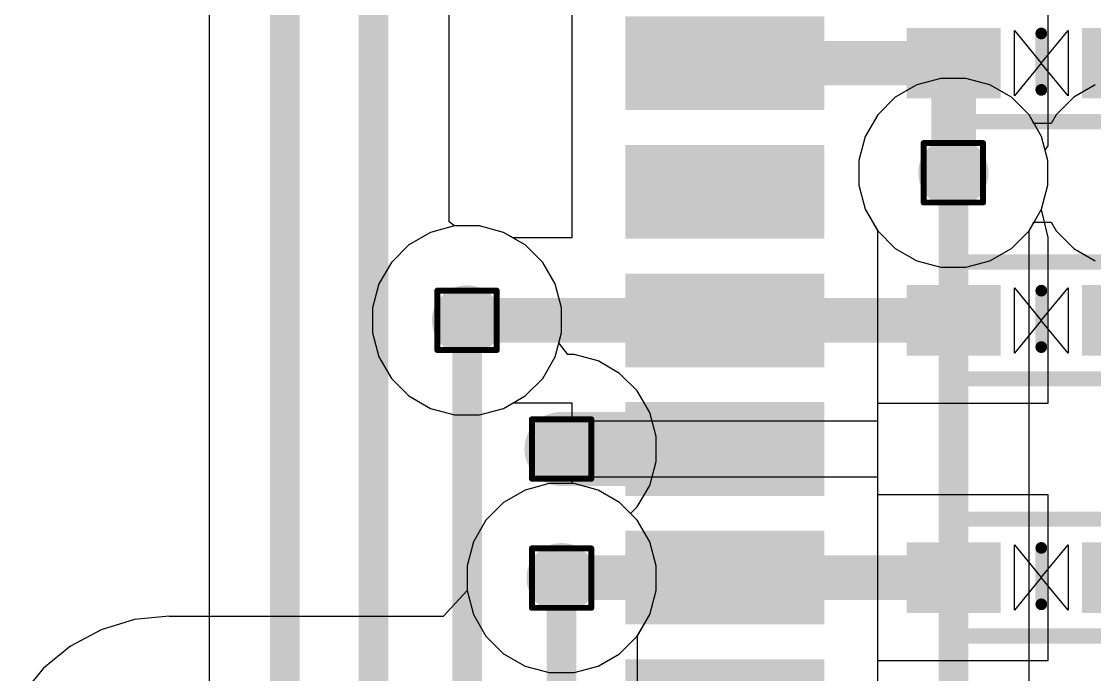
# Model space of a CAD drawing. Header units: inches. Extents: x -9 to 196, y -9 to 68.
# Drawn here: x 4.35 to 13.53, y 15.08 to 20.66 of the extents above; entities that cross this region are included whole.
import ezdxf

# ---------------------------------------------------------------- set-up
doc = ezdxf.new("R2010")
doc.units = ezdxf.units.IN
for name, color, linetype in [('Bottom Layer', 5, 'Continuous'), ('Drill Drawing', 1, 'Continuous'), ('Ground', 16, 'Continuous'), ('Power 3V3', 76, 'Continuous'), ('Top Layer', 1, 'Continuous'), ('Top Overlay', 2, 'Continuous'), ('Top Paste', 8, 'Continuous'), ('Top Solder', 216, 'Continuous'), ('Via Holes', 16, 'Continuous')]:
    doc.layers.add(name, color=color, linetype=linetype)

# ---------------------------------------------------------------- blocks, each defined once
blk = doc.blocks.new('SOD_523__B__D____________2')
at = {"layer": 'Top Layer'}
for points in [[(-1.0499344, 0.1999996), (-0.4499356, 0.1999996), (-0.4499356, -0.1999996), (-1.0499344, -0.1999996)], [(1.0499344, -0.1999996), (0.4499356, -0.1999996), (0.4499356, 0.1999996), (1.0499344, 0.1999996)]]:
    blk.add_hatch(color=1, dxfattribs=at).paths.add_polyline_path(points)
at = {"layer": 'Top Paste'}
for points in [[(-1.0499344, 0.1999996), (-0.4499356, 0.1999996), (-0.4499356, -0.1999996), (-1.0499344, -0.1999996)], [(1.0499344, -0.1999996), (0.4499356, -0.1999996), (0.4499356, 0.1999996), (1.0499344, 0.1999996)]]:
    blk.add_hatch(color=8, dxfattribs=at).paths.add_polyline_path(points)
at = {"layer": 'Top Solder'}
for points in [[(-1.1515344, 0.3015996), (-0.3483356, 0.3015996), (-0.3483356, -0.3015996), (-1.1515344, -0.3015996)], [(1.1515344, -0.3015996), (0.3483356, -0.3015996), (0.3483356, 0.3015996), (1.1515344, 0.3015996)]]:
    blk.add_hatch(color=216, dxfattribs=at).paths.add_polyline_path(points)
at = {"layer": 'Top Overlay'}
for p, q in [((-0.2286, -0.2794), (-0.2286, 0.2794)), ((-0.2286, 0.2794), (0, 0)), ((0, 0), (0.2286, 0.2794)), ((0.2286, 0.2794), (0.2286, -0.2794)), ((0, 0), (-0.2286, -0.2794)), ((0, 0), (0, 0)), ((0, 0), (0, 0)), ((0.2286, -0.2794), (0, 0))]:
    blk.add_line(p, q, dxfattribs=at)
for points, const_width in [([(0.6500113999999999, 0.499999), (-0.6500113999999999, 0.499999)], 0.12999974), ([(0, 0.22860254), (0, -0.254)], 0.0999998), ([(0.6500113999999999, -0.499999), (-0.6500113999999999, -0.499999)], 0.12999974)]:
    blk.add_lwpolyline(points, dxfattribs=dict(at, const_width=const_width))
for points, const_width in [([(-0.6825106999999999, 0.499999, 1), (-0.6175121, 0.499999, 1)], 0.0649986), ([(0.6175121, 0.499999, 1), (0.6825106999999999, 0.499999, 1)], 0.0649986), ([(-0.02499868, 0.22860254, 1), (0.02499868, 0.22860254, 1)], 0.0499999), ([(-0.02499868, -0.254, 1), (0.02499868, -0.254, 1)], 0.0499999), ([(-0.6825106999999999, -0.499999, 1), (-0.6175121, -0.499999, 1)], 0.0649986), ([(0.6175121, -0.499999, 1), (0.6825106999999999, -0.499999, 1)], 0.0649986)]:
    blk.add_lwpolyline(points, format="xyb", close=True, dxfattribs=dict(at, const_width=const_width))
blk = doc.blocks.new('GT_TF003_H0185_01_28')
at = {"layer": 'Top Layer'}
for points in [[(-6.899986199999999, 6.300025499999999), (-6.1999876, 6.300025499999999), (-6.1999876, 4.7000287), (-6.899986199999999, 4.7000287)], [(-5.799988399999999, 6.300025499999999), (-5.099989799999999, 6.300025499999999), (-5.099989799999999, 4.7000287), (-5.799988399999999, 4.7000287)], [(-4.6999906, 6.300025499999999), (-3.999992, 6.300025499999999), (-3.999992, 4.7000287), (-4.6999906, 4.7000287)], [(-3.5999928, 6.300025499999999), (-2.8999942, 6.300025499999999), (-2.8999942, 4.7000287), (-3.5999928, 4.7000287)], [(-2.499995, 6.300025499999999), (-1.7999964, 6.300025499999999), (-1.7999964, 4.7000287), (-2.499995, 4.7000287)], [(-1.3999972, 6.300025499999999), (-0.6999985999999999, 6.300025499999999), (-0.6999985999999999, 4.7000287), (-1.3999972, 4.7000287)]]:
    blk.add_hatch(color=1, dxfattribs=at).paths.add_polyline_path(points)
at = {"layer": 'Top Paste'}
for points in [[(-6.899986199999999, 6.300025499999999), (-6.1999876, 6.300025499999999), (-6.1999876, 4.7000287), (-6.899986199999999, 4.7000287)], [(-5.799988399999999, 6.300025499999999), (-5.099989799999999, 6.300025499999999), (-5.099989799999999, 4.7000287), (-5.799988399999999, 4.7000287)], [(-4.6999906, 6.300025499999999), (-3.999992, 6.300025499999999), (-3.999992, 4.7000287), (-4.6999906, 4.7000287)], [(-3.5999928, 6.300025499999999), (-2.8999942, 6.300025499999999), (-2.8999942, 4.7000287), (-3.5999928, 4.7000287)], [(-2.499995, 6.300025499999999), (-1.7999964, 6.300025499999999), (-1.7999964, 4.7000287), (-2.499995, 4.7000287)], [(-1.3999972, 6.300025499999999), (-0.6999985999999999, 6.300025499999999), (-0.6999985999999999, 4.7000287), (-1.3999972, 4.7000287)]]:
    blk.add_hatch(color=8, dxfattribs=at).paths.add_polyline_path(points)
at = {"layer": 'Top Solder'}
for points in [[(-6.950786199999999, 6.350825499999999), (-6.149187599999999, 6.350825499999999), (-6.149187599999999, 4.649228699999999), (-6.950786199999999, 4.649228699999999)], [(-5.8507884, 6.350825499999999), (-5.0491898, 6.350825499999999), (-5.0491898, 4.649228699999999), (-5.8507884, 4.649228699999999)], [(-4.7507906, 6.350825499999999), (-3.949192, 6.350825499999999), (-3.949192, 4.649228699999999), (-4.7507906, 4.649228699999999)], [(-3.6507928, 6.350825499999999), (-2.8491942, 6.350825499999999), (-2.8491942, 4.649228699999999), (-3.6507928, 4.649228699999999)], [(-2.550795, 6.350825499999999), (-1.7491964, 6.350825499999999), (-1.7491964, 4.649228699999999), (-2.550795, 4.649228699999999)], [(-1.4507972, 6.350825499999999), (-0.6491986, 6.350825499999999), (-0.6491986, 4.649228699999999), (-1.4507972, 4.649228699999999)]]:
    blk.add_hatch(color=216, dxfattribs=at).paths.add_polyline_path(points)
blk = doc.blocks.new('SOD_523__B__D____________30')
at = {"layer": 'Top Layer'}
for points in [[(-1.04993694, 0.1999996), (-0.44993814, 0.1999996), (-0.44993814, -0.1999996), (-1.04993694, -0.1999996)], [(1.0499344, -0.1999996), (0.4499356, -0.1999996), (0.4499356, 0.1999996), (1.0499344, 0.1999996)]]:
    blk.add_hatch(color=1, dxfattribs=at).paths.add_polyline_path(points)
at = {"layer": 'Top Paste'}
for points in [[(-1.04993694, 0.1999996), (-0.44993814, 0.1999996), (-0.44993814, -0.1999996), (-1.04993694, -0.1999996)], [(1.0499344, -0.1999996), (0.4499356, -0.1999996), (0.4499356, 0.1999996), (1.0499344, 0.1999996)]]:
    blk.add_hatch(color=8, dxfattribs=at).paths.add_polyline_path(points)
at = {"layer": 'Top Solder'}
for points in [[(-1.15153694, 0.3015996), (-0.34833814, 0.3015996), (-0.34833814, -0.3015996), (-1.15153694, -0.3015996)], [(1.1515344, -0.3015996), (0.3483356, -0.3015996), (0.3483356, 0.3015996), (1.1515344, 0.3015996)]]:
    blk.add_hatch(color=216, dxfattribs=at).paths.add_polyline_path(points)
at = {"layer": 'Top Overlay'}
for p, q in [((-0.22860254, -0.2794), (-0.22860254, 0.2794)), ((-0.22860254, 0.2794), (0, 0)), ((0, 0), (0.2286, 0.2794)), ((0.2286, 0.2794), (0.2286, -0.2794)), ((0, 0), (-0.22860254, -0.2794)), ((0, 0), (0, 0)), ((0, 0), (0, 0)), ((0.2286, -0.2794), (0, 0))]:
    blk.add_line(p, q, dxfattribs=at)
for points, const_width in [([(0.6500088599999999, 0.499999), (-0.6500113999999999, 0.499999)], 0.12999974), ([(0, 0.2286), (0, -0.254)], 0.0999998), ([(0.6500088599999999, -0.499999), (-0.6500113999999999, -0.499999)], 0.12999974)]:
    blk.add_lwpolyline(points, dxfattribs=dict(at, const_width=const_width))
for points, const_width in [([(-0.6825106999999999, 0.499999, 1), (-0.6175121, 0.499999, 1)], 0.0649986), ([(0.61750956, 0.499999, 1), (0.6825081599999999, 0.499999, 1)], 0.0649986), ([(-0.02499868, 0.2286, 1), (0.02499868, 0.2286, 1)], 0.0499999), ([(-0.02499868, -0.254, 1), (0.02499868, -0.254, 1)], 0.0499999), ([(-0.6825106999999999, -0.499999, 1), (-0.6175121, -0.499999, 1)], 0.0649986), ([(0.61750956, -0.499999, 1), (0.6825081599999999, -0.499999, 1)], 0.0649986)]:
    blk.add_lwpolyline(points, format="xyb", close=True, dxfattribs=dict(at, const_width=const_width))
blk = doc.blocks.new('SOD_523__B__D____________31')
at = {"layer": 'Top Layer'}
for points in [[(-1.0499344, 0.1999996), (-0.4499356, 0.1999996), (-0.4499356, -0.1999996), (-1.0499344, -0.1999996)], [(1.04993694, -0.1999996), (0.44993814, -0.1999996), (0.44993814, 0.1999996), (1.04993694, 0.1999996)]]:
    blk.add_hatch(color=1, dxfattribs=at).paths.add_polyline_path(points)
at = {"layer": 'Top Paste'}
for points in [[(-1.0499344, 0.1999996), (-0.4499356, 0.1999996), (-0.4499356, -0.1999996), (-1.0499344, -0.1999996)], [(1.04993694, -0.1999996), (0.44993814, -0.1999996), (0.44993814, 0.1999996), (1.04993694, 0.1999996)]]:
    blk.add_hatch(color=8, dxfattribs=at).paths.add_polyline_path(points)
at = {"layer": 'Top Solder'}
for points in [[(-1.1515344, 0.3015996), (-0.3483356, 0.3015996), (-0.3483356, -0.3015996), (-1.1515344, -0.3015996)], [(1.15153694, -0.3015996), (0.34833814, -0.3015996), (0.34833814, 0.3015996), (1.15153694, 0.3015996)]]:
    blk.add_hatch(color=216, dxfattribs=at).paths.add_polyline_path(points)
at = {"layer": 'Top Overlay'}
for p, q in [((-0.2286, -0.2794), (-0.2286, 0.2794)), ((-0.2286, 0.2794), (0, 0)), ((0, 0), (0.22860254, 0.2794)), ((0.22860254, 0.2794), (0.22860254, -0.2794)), ((0, 0), (-0.2286, -0.2794)), ((0, 0), (0, 0)), ((0, 0), (0, 0)), ((0.22860254, -0.2794), (0, 0))]:
    blk.add_line(p, q, dxfattribs=at)
for points, const_width in [([(0.6500113999999999, 0.499999), (-0.6500088599999999, 0.499999)], 0.12999974), ([(0, 0.2286), (0, -0.254)], 0.0999998), ([(0.6500113999999999, -0.499999), (-0.6500088599999999, -0.499999)], 0.12999974)]:
    blk.add_lwpolyline(points, dxfattribs=dict(at, const_width=const_width))
for points, const_width in [([(-0.6825081599999999, 0.499999, 1), (-0.61750956, 0.499999, 1)], 0.0649986), ([(0.6175121, 0.499999, 1), (0.6825106999999999, 0.499999, 1)], 0.0649986), ([(-0.02499868, 0.2286, 1), (0.02499868, 0.2286, 1)], 0.0499999), ([(-0.02499868, -0.254, 1), (0.02499868, -0.254, 1)], 0.0499999), ([(-0.6825081599999999, -0.499999, 1), (-0.61750956, -0.499999, 1)], 0.0649986), ([(0.6175121, -0.499999, 1), (0.6825106999999999, -0.499999, 1)], 0.0649986)]:
    blk.add_lwpolyline(points, format="xyb", close=True, dxfattribs=dict(at, const_width=const_width))

msp = doc.modelspace()

# ---------------------------------------------------------------- hatches: boundary and pattern name
at = {"layer": 'Bottom Layer'}
h = msp.add_hatch(color=5, dxfattribs=at)
edge = h.paths.add_edge_path()
edge.add_arc((12.31859614, 19.36801308), 0.2999994, 0, 360)
h = msp.add_hatch(color=5, dxfattribs=at)
edge = h.paths.add_edge_path()
edge.add_arc((8.16141624, 18.10597852), 0.2999994, 0, 360)
h = msp.add_hatch(color=5, dxfattribs=at)
edge = h.paths.add_edge_path()
edge.add_arc((8.9697941, 17.00598072), 0.2999994, 0, 360)
h = msp.add_hatch(color=5, dxfattribs=at)
edge = h.paths.add_edge_path()
edge.add_arc((8.9697941, 15.90129408), 0.2999994, 0, 360)
at = {"layer": 'Ground'}
h = msp.add_hatch(color=16, dxfattribs=at)
edge = h.paths.add_edge_path()
edge.add_arc((12.31859614, 19.36801308), 0.2999994, 0, 360)
h = msp.add_hatch(color=16, dxfattribs=at)
edge = h.paths.add_edge_path()
edge.add_arc((8.16141624, 18.10597852), 0.2999994, 0, 360)
h = msp.add_hatch(color=16, dxfattribs=at)
edge = h.paths.add_edge_path()
edge.add_arc((8.9697941, 17.00598072), 0.2999994, 0, 360)
h = msp.add_hatch(color=16, dxfattribs=at)
edge = h.paths.add_edge_path()
edge.add_arc((8.9697941, 15.90129408), 0.2999994, 0, 360)
at = {"layer": 'Power 3V3'}
h = msp.add_hatch(color=76, dxfattribs=at)
edge = h.paths.add_edge_path()
edge.add_arc((12.31859614, 19.36801308), 0.2999994, 0, 360)
h = msp.add_hatch(color=76, dxfattribs=at)
edge = h.paths.add_edge_path()
edge.add_arc((8.16141624, 18.10597852), 0.2999994, 0, 360)
h = msp.add_hatch(color=76, dxfattribs=at)
edge = h.paths.add_edge_path()
edge.add_arc((8.9697941, 17.00598072), 0.2999994, 0, 360)
h = msp.add_hatch(color=76, dxfattribs=at)
edge = h.paths.add_edge_path()
edge.add_arc((8.9697941, 15.90129408), 0.2999994, 0, 360)
at = {"layer": 'Top Layer'}
h = msp.add_hatch(color=1, dxfattribs=at)
edge = h.paths.add_edge_path()
edge.add_arc((12.31859614, 19.36801308), 0.2999994, 0, 360)
h = msp.add_hatch(color=1, dxfattribs=at)
edge = h.paths.add_edge_path()
edge.add_arc((8.16141624, 18.10597852), 0.2999994, 0, 360)
h = msp.add_hatch(color=1, dxfattribs=at)
edge = h.paths.add_edge_path()
edge.add_arc((8.9697941, 17.00598072), 0.2999994, 0, 360)
h = msp.add_hatch(color=1, dxfattribs=at)
edge = h.paths.add_edge_path()
edge.add_arc((8.9697941, 15.90129408), 0.2999994, 0, 360)
at = {"layer": 'Via Holes'}
h = msp.add_hatch(color=7, dxfattribs=at)
edge = h.paths.add_edge_path()
edge.add_arc((12.31859614, 19.36801308), 0.1499997, 0, 360)
h = msp.add_hatch(color=7, dxfattribs=at)
edge = h.paths.add_edge_path()
edge.add_arc((8.16141624, 18.10597852), 0.1499997, 0, 360)
h = msp.add_hatch(color=7, dxfattribs=at)
edge = h.paths.add_edge_path()
edge.add_arc((8.9697941, 17.00598072), 0.1499997, 0, 360)
h = msp.add_hatch(color=7, dxfattribs=at)
edge = h.paths.add_edge_path()
edge.add_arc((8.9697941, 15.90129408), 0.1499997, 0, 360)

# ---------------------------------------------------------------- linework, layer by layer
at = {"layer": 'Bottom Layer'}
for p, q in [((12.0067197, 20.12094782), (11.82247318, 20.01457262)), ((12.21222094, 20.17601248), (12.0067197, 20.12094782)), ((12.42497134, 20.17601248), (12.21222094, 20.17601248)), ((12.63047258, 20.12094782), (12.42497134, 20.17601248)), ((12.8147191, 20.01457262), (12.63047258, 20.12094782)), ((11.82247318, 20.01457262), (11.6720366, 19.86413604)), ((12.96515568, 19.86413604), (12.8147191, 20.01457262)), ((11.6720366, 19.86413604), (11.5656614, 19.67988952)), ((13.07153088, 19.67988952), (12.96515568, 19.86413604)), ((11.5656614, 19.67988952), (11.51059674, 19.47438828)), ((13.12659554, 19.47438828), (13.07153088, 19.67988952)), ((11.51059674, 19.47438828), (11.51059674, 19.26163788)), ((13.12659554, 19.26163788), (13.12659554, 19.47438828)), ((11.51059674, 19.26163788), (11.5656614, 19.05613664)), ((13.07153088, 19.05613664), (13.12659554, 19.26163788)), ((11.5656614, 19.05613664), (11.6720366, 18.87189012)), ((12.96515568, 18.87189012), (13.07153088, 19.05613664)), ((8.055041039999999, 18.91397792), (7.8495398, 18.85891326)), ((8.26779144, 18.91397792), (8.055041039999999, 18.91397792)), ((8.47329268, 18.85891326), (8.26779144, 18.91397792)), ((7.8495398, 18.85891326), (7.665293279999999, 18.75253806)), ((8.657539199999999, 18.75253806), (8.47329268, 18.85891326)), ((11.6720366, 18.87189012), (11.82247318, 18.72145354)), ((12.8147191, 18.72145354), (12.96515568, 18.87189012)), ((7.665293279999999, 18.75253806), (7.5148567, 18.60210148)), ((8.80797578, 18.60210148), (8.657539199999999, 18.75253806)), ((11.82247318, 18.72145354), (12.0067197, 18.61507834)), ((12.63047258, 18.61507834), (12.8147191, 18.72145354)), ((7.5148567, 18.60210148), (7.4084815, 18.41785496)), ((8.91435098, 18.41785496), (8.80797578, 18.60210148)), ((12.0067197, 18.61507834), (12.21222094, 18.56001368)), ((12.21222094, 18.56001368), (12.42497134, 18.56001368)), ((12.42497134, 18.56001368), (12.63047258, 18.61507834)), ((7.4084815, 18.41785496), (7.35341684, 18.21235372)), ((8.96941564, 18.21235372), (8.91435098, 18.41785496)), ((7.35341684, 18.21235372), (7.35341684, 17.99960332)), ((8.96941564, 17.99960332), (8.96941564, 18.21235372)), ((7.35341684, 17.99960332), (7.4084815, 17.79410208)), ((8.91435098, 17.79410208), (8.96941564, 17.99960332)), ((7.4084815, 17.79410208), (7.5148567, 17.60985556)), ((8.80797578, 17.60985556), (8.91435098, 17.79410208)), ((7.5148567, 17.60985556), (7.665293279999999, 17.45941898)), ((8.657539199999999, 17.45941898), (8.80797578, 17.60985556)), ((7.665293279999999, 17.45941898), (7.8495398, 17.35304378)), ((8.47329268, 17.35304378), (8.657539199999999, 17.45941898)), ((7.8495398, 17.35304378), (8.055041039999999, 17.29797912)), ((8.26779144, 17.29797912), (8.47329268, 17.35304378)), ((8.055041039999999, 17.29797912), (8.26779144, 17.29797912)), ((8.863418900000001, 16.70929348), (8.65791766, 16.65422882)), ((9.0761693, 16.70929348), (8.863418900000001, 16.70929348)), ((9.28167054, 16.65422882), (9.0761693, 16.70929348)), ((8.65791766, 16.65422882), (8.473671139999999, 16.54785362)), ((9.465917059999999, 16.54785362), (9.28167054, 16.65422882)), ((8.473671139999999, 16.54785362), (8.32323456, 16.39741704)), ((9.61635364, 16.39741704), (9.465917059999999, 16.54785362)), ((8.32323456, 16.39741704), (8.21685936, 16.21317052)), ((9.722728839999998, 16.21317052), (9.61635364, 16.39741704)), ((8.21685936, 16.21317052), (8.1617947, 16.00766928)), ((9.7777935, 16.00766928), (9.722728839999998, 16.21317052)), ((8.1617947, 16.00766928), (8.1617947, 15.79491888)), ((9.7777935, 15.79491888), (9.7777935, 16.00766928)), ((8.1617947, 15.79491888), (8.21685936, 15.58941764)), ((9.722728839999998, 15.58941764), (9.7777935, 15.79491888)), ((8.21685936, 15.58941764), (8.32323456, 15.40517112)), ((9.61635364, 15.40517112), (9.722728839999998, 15.58941764)), ((8.32323456, 15.40517112), (8.473671139999999, 15.25473454)), ((9.465917059999999, 15.25473454), (9.61635364, 15.40517112)), ((8.473671139999999, 15.25473454), (8.65791766, 15.14835934)), ((9.28167054, 15.14835934), (9.465917059999999, 15.25473454)), ((8.65791766, 15.14835934), (8.863418900000001, 15.09329468)), ((9.0761693, 15.09329468), (9.28167054, 15.14835934)), ((8.863418900000001, 15.09329468), (9.0761693, 15.09329468))]:
    msp.add_line(p, q, dxfattribs=at)
at = {"layer": 'Drill Drawing', "const_width": 0.0508}
for points in [[(12.06459614, 19.62201308), (12.57259614, 19.62201308)], [(12.06459614, 19.11401308), (12.06459614, 19.62201308)], [(12.57259614, 19.11401308), (12.57259614, 19.62201308)], [(12.06459614, 19.11401308), (12.57259614, 19.11401308)], [(7.90741624, 18.35997852), (8.415416239999999, 18.35997852)], [(7.90741624, 17.85197852), (7.90741624, 18.35997852)], [(8.415416239999999, 17.85197852), (8.415416239999999, 18.35997852)], [(7.90741624, 17.85197852), (8.415416239999999, 17.85197852)], [(8.7157941, 17.25998072), (9.2237941, 17.25998072)], [(8.7157941, 16.75198072), (8.7157941, 17.25998072)], [(9.2237941, 16.75198072), (9.2237941, 17.25998072)], [(8.7157941, 16.75198072), (9.2237941, 16.75198072)], [(8.7157941, 16.15529408), (9.2237941, 16.15529408)], [(8.7157941, 15.64729408), (8.7157941, 16.15529408)], [(9.2237941, 15.64729408), (9.2237941, 16.15529408)], [(8.7157941, 15.64729408), (9.2237941, 15.64729408)]]:
    msp.add_lwpolyline(points, dxfattribs=at)
at = {"layer": 'Drill Drawing', "const_width": 0.0254}
for points in [[(12.05189614, 19.62201308, 1), (12.07729614, 19.62201308, 1)], [(12.05189614, 19.62201308, 1), (12.07729614, 19.62201308, 1)], [(12.55989614, 19.62201308, 1), (12.58529614, 19.62201308, 1)], [(12.55989614, 19.62201308, 1), (12.58529614, 19.62201308, 1)], [(12.05189614, 19.11401308, 1), (12.07729614, 19.11401308, 1)], [(12.05189614, 19.11401308, 1), (12.07729614, 19.11401308, 1)], [(12.55989614, 19.11401308, 1), (12.58529614, 19.11401308, 1)], [(12.55989614, 19.11401308, 1), (12.58529614, 19.11401308, 1)], [(7.89471624, 18.35997852, 1), (7.92011624, 18.35997852, 1)], [(7.89471624, 18.35997852, 1), (7.92011624, 18.35997852, 1)], [(8.402716239999998, 18.35997852, 1), (8.42811624, 18.35997852, 1)], [(8.402716239999998, 18.35997852, 1), (8.42811624, 18.35997852, 1)], [(7.89471624, 17.85197852, 1), (7.92011624, 17.85197852, 1)], [(7.89471624, 17.85197852, 1), (7.92011624, 17.85197852, 1)], [(8.402716239999998, 17.85197852, 1), (8.42811624, 17.85197852, 1)], [(8.402716239999998, 17.85197852, 1), (8.42811624, 17.85197852, 1)], [(8.7030941, 17.25998072, 1), (8.728494099999999, 17.25998072, 1)], [(8.7030941, 17.25998072, 1), (8.728494099999999, 17.25998072, 1)], [(9.2110941, 17.25998072, 1), (9.2364941, 17.25998072, 1)], [(9.2110941, 17.25998072, 1), (9.2364941, 17.25998072, 1)], [(8.7030941, 16.75198072, 1), (8.728494099999999, 16.75198072, 1)], [(8.7030941, 16.75198072, 1), (8.728494099999999, 16.75198072, 1)], [(9.2110941, 16.75198072, 1), (9.2364941, 16.75198072, 1)], [(9.2110941, 16.75198072, 1), (9.2364941, 16.75198072, 1)], [(8.7030941, 16.15529408, 1), (8.728494099999999, 16.15529408, 1)], [(8.7030941, 16.15529408, 1), (8.728494099999999, 16.15529408, 1)], [(9.2110941, 16.15529408, 1), (9.2364941, 16.15529408, 1)], [(9.2110941, 16.15529408, 1), (9.2364941, 16.15529408, 1)], [(8.7030941, 15.64729408, 1), (8.728494099999999, 15.64729408, 1)], [(8.7030941, 15.64729408, 1), (8.728494099999999, 15.64729408, 1)], [(9.2110941, 15.64729408, 1), (9.2364941, 15.64729408, 1)], [(9.2110941, 15.64729408, 1), (9.2364941, 15.64729408, 1)]]:
    msp.add_lwpolyline(points, format="xyb", close=True, dxfattribs=at)
at = {"layer": 'Ground'}
for p, q in [((12.0067197, 20.12094782), (11.82247318, 20.01457262)), ((12.21222094, 20.17601248), (12.0067197, 20.12094782)), ((12.42497134, 20.17601248), (12.21222094, 20.17601248)), ((12.63047258, 20.12094782), (12.42497134, 20.17601248)), ((12.8147191, 20.01457262), (12.63047258, 20.12094782)), ((11.82247318, 20.01457262), (11.6720366, 19.86413604)), ((12.96515568, 19.86413604), (12.8147191, 20.01457262)), ((11.6720366, 19.86413604), (11.5656614, 19.67988952)), ((13.07153088, 19.67988952), (12.96515568, 19.86413604)), ((11.5656614, 19.67988952), (11.51059674, 19.47438828)), ((13.12659554, 19.47438828), (13.07153088, 19.67988952)), ((11.51059674, 19.47438828), (11.51059674, 19.26163788)), ((13.12659554, 19.26163788), (13.12659554, 19.47438828)), ((11.51059674, 19.26163788), (11.5656614, 19.05613664)), ((13.07153088, 19.05613664), (13.12659554, 19.26163788)), ((11.5656614, 19.05613664), (11.6720366, 18.87189012)), ((12.96515568, 18.87189012), (13.07153088, 19.05613664)), ((8.055041039999999, 18.91397792), (7.8495398, 18.85891326)), ((8.26779144, 18.91397792), (8.055041039999999, 18.91397792)), ((8.47329268, 18.85891326), (8.26779144, 18.91397792)), ((7.8495398, 18.85891326), (7.665293279999999, 18.75253806)), ((8.657539199999999, 18.75253806), (8.47329268, 18.85891326)), ((11.6720366, 18.87189012), (11.82247318, 18.72145354)), ((12.8147191, 18.72145354), (12.96515568, 18.87189012)), ((7.665293279999999, 18.75253806), (7.5148567, 18.60210148)), ((8.80797578, 18.60210148), (8.657539199999999, 18.75253806)), ((11.82247318, 18.72145354), (12.0067197, 18.61507834)), ((12.63047258, 18.61507834), (12.8147191, 18.72145354)), ((7.5148567, 18.60210148), (7.4084815, 18.41785496)), ((8.91435098, 18.41785496), (8.80797578, 18.60210148)), ((12.0067197, 18.61507834), (12.21222094, 18.56001368)), ((12.21222094, 18.56001368), (12.42497134, 18.56001368)), ((12.42497134, 18.56001368), (12.63047258, 18.61507834)), ((7.4084815, 18.41785496), (7.35341684, 18.21235372)), ((8.96941564, 18.21235372), (8.91435098, 18.41785496)), ((7.35341684, 18.21235372), (7.35341684, 17.99960332)), ((8.96941564, 17.99960332), (8.96941564, 18.21235372)), ((7.35341684, 17.99960332), (7.4084815, 17.79410208)), ((8.91435098, 17.79410208), (8.96941564, 17.99960332)), ((7.4084815, 17.79410208), (7.5148567, 17.60985556)), ((8.80797578, 17.60985556), (8.91435098, 17.79410208)), ((7.5148567, 17.60985556), (7.665293279999999, 17.45941898)), ((8.657539199999999, 17.45941898), (8.80797578, 17.60985556)), ((7.665293279999999, 17.45941898), (7.8495398, 17.35304378)), ((8.47329268, 17.35304378), (8.657539199999999, 17.45941898)), ((7.8495398, 17.35304378), (8.055041039999999, 17.29797912)), ((8.26779144, 17.29797912), (8.47329268, 17.35304378)), ((8.055041039999999, 17.29797912), (8.26779144, 17.29797912)), ((8.863418900000001, 16.70929348), (8.65791766, 16.65422882)), ((9.0761693, 16.70929348), (8.863418900000001, 16.70929348)), ((9.28167054, 16.65422882), (9.0761693, 16.70929348)), ((8.65791766, 16.65422882), (8.473671139999999, 16.54785362)), ((9.465917059999999, 16.54785362), (9.28167054, 16.65422882)), ((8.473671139999999, 16.54785362), (8.32323456, 16.39741704)), ((9.61635364, 16.39741704), (9.465917059999999, 16.54785362)), ((8.32323456, 16.39741704), (8.21685936, 16.21317052)), ((9.722728839999998, 16.21317052), (9.61635364, 16.39741704)), ((8.21685936, 16.21317052), (8.1617947, 16.00766928)), ((9.7777935, 16.00766928), (9.722728839999998, 16.21317052)), ((8.1617947, 16.00766928), (8.1617947, 15.79491888)), ((9.7777935, 15.79491888), (9.7777935, 16.00766928)), ((8.1617947, 15.79491888), (8.21685936, 15.58941764)), ((9.722728839999998, 15.58941764), (9.7777935, 15.79491888)), ((8.21685936, 15.58941764), (8.32323456, 15.40517112)), ((9.61635364, 15.40517112), (9.722728839999998, 15.58941764)), ((8.32323456, 15.40517112), (8.473671139999999, 15.25473454)), ((9.465917059999999, 15.25473454), (9.61635364, 15.40517112)), ((8.473671139999999, 15.25473454), (8.65791766, 15.14835934)), ((9.28167054, 15.14835934), (9.465917059999999, 15.25473454)), ((8.65791766, 15.14835934), (8.863418900000001, 15.09329468)), ((9.0761693, 15.09329468), (9.28167054, 15.14835934)), ((8.863418900000001, 15.09329468), (9.0761693, 15.09329468))]:
    msp.add_line(p, q, dxfattribs=at)
at = {"layer": 'Power 3V3'}
for p, q in [((5.95655908, 23.2321989), (5.95655908, 14.53028082)), ((8.0097249, 18.94875052), (8.0097249, 22.6663758)), ((12.0067197, 20.12094782), (11.82247318, 20.01457262)), ((12.21222094, 20.17601248), (12.0067197, 20.12094782)), ((12.42497134, 20.17601248), (12.21222094, 20.17601248)), ((12.63047258, 20.12094782), (12.42497134, 20.17601248)), ((12.8147191, 20.01457262), (12.63047258, 20.12094782)), ((13.5313674, 20.12094782), (13.34712088, 20.01457262)), ((11.82247318, 20.01457262), (11.6720366, 19.86413604)), ((12.96515568, 19.86413604), (12.8147191, 20.01457262)), ((13.34712088, 20.01457262), (13.1966843, 19.86413604)), ((11.6720366, 19.86413604), (11.5656614, 19.67988952)), ((13.00759654, 19.79062844), (12.96515568, 19.86413604)), ((13.1966843, 19.86413604), (13.15424344, 19.79062844)), ((13.15424344, 19.79062844), (13.00759654, 19.79062844)), ((11.5656614, 19.67988952), (11.51059674, 19.47438828)), ((11.51059674, 19.47438828), (11.51059674, 19.26163788)), ((11.51059674, 19.26163788), (11.5656614, 19.05613664)), ((11.5656614, 19.05613664), (11.67115522, 18.87341666)), ((8.05504358, 18.91397792), (8.0097249, 18.94875052)), ((8.26779144, 18.91397792), (8.05504358, 18.91397792)), ((8.47329268, 18.85891326), (8.26779144, 18.91397792)), ((12.96603706, 18.87341666), (13.00759654, 18.94539772)), ((13.00759654, 18.94539772), (13.15424344, 18.94539772)), ((13.15424344, 18.94539772), (13.1966843, 18.87189012)), ((8.657539199999999, 18.75253806), (8.47329268, 18.85891326)), ((11.67115522, 18.87341666), (11.67115522, 12.00902856)), ((12.96603706, 12.00902856), (12.96603706, 18.87341666)), ((13.1966843, 18.87189012), (13.34712088, 18.72145354)), ((8.80797578, 18.60210148), (8.657539199999999, 18.75253806)), ((13.34712088, 18.72145354), (13.5313674, 18.61507834)), ((8.91435098, 18.41785496), (8.80797578, 18.60210148)), ((8.96941564, 18.21235372), (8.91435098, 18.41785496)), ((8.96941564, 17.99960332), (8.96941564, 18.21235372)), ((8.94667502, 17.91473684), (8.96941564, 17.99960332)), ((9.023990079999999, 17.81398012), (8.94667502, 17.91473684)), ((9.0761693, 17.81398012), (9.023990079999999, 17.81398012)), ((9.28167054, 17.75891546), (9.0761693, 17.81398012)), ((9.465917059999999, 17.65254026), (9.28167054, 17.75891546)), ((9.61635364, 17.50210368), (9.465917059999999, 17.65254026)), ((9.722728839999998, 17.31785716), (9.61635364, 17.50210368)), ((9.7777935, 17.11235592), (9.722728839999998, 17.31785716)), ((9.7777935, 16.89960552), (9.7777935, 17.11235592)), ((9.722728839999998, 16.69410428), (9.7777935, 16.89960552)), ((9.61635364, 16.50985776), (9.722728839999998, 16.69410428)), ((9.560133279999999, 16.4536374), (9.61635364, 16.50985776)), ((9.61635364, 16.39741704), (9.560133279999999, 16.4536374)), ((9.722728839999998, 16.21317052), (9.61635364, 16.39741704)), ((9.7777935, 16.00766928), (9.722728839999998, 16.21317052)), ((9.7777935, 15.79491888), (9.7777935, 16.00766928)), ((9.722728839999998, 15.58941764), (9.7777935, 15.79491888)), ((9.617235019999999, 15.40669766), (9.722728839999998, 15.58941764)), ((9.617235019999999, 9.47313574), (9.617235019999999, 15.40669766))]:
    msp.add_line(p, q, dxfattribs=at)
at = {"layer": 'Power 3V3', "const_width": 0.254}
for points in [[(6.604, 3.03629314), (6.604, 23.2321989)], [(7.362283979999999, 4.256618359999999), (7.362283979999999, 22.69496858)], [(12.31859614, 12.00902856), (12.31859614, 19.36801308)], [(8.16141624, 8.116699539999999), (8.16141624, 18.10597852)], [(8.9697941, 9.379518959999999), (8.9697941, 15.90129408)]]:
    msp.add_lwpolyline(points, dxfattribs=at)
at = {"layer": 'Power 3V3', "const_width": 0.127}
for points in [[(12.25509614, 19.36801308, 1), (12.38209614, 19.36801308, 1)], [(8.097916239999998, 18.10597852, 1), (8.224916239999999, 18.10597852, 1)], [(8.9062941, 15.90129408, 1), (9.033294099999999, 15.90129408, 1)]]:
    msp.add_lwpolyline(points, format="xyb", close=True, dxfattribs=at)
at = {"layer": 'Top Layer'}
for p, q in [((9.05804386, 21.16397342), (9.05804386, 19.44797482)), ((13.12827956, 19.59797452), (13.12827956, 21.01397372)), ((13.1024884, 19.56436016), (13.1282821, 19.59797452)), ((13.12659554, 19.47438828), (13.1024884, 19.56436016)), ((13.1282821, 19.59797452), (13.12827956, 19.59797452)), ((9.05804386, 19.44797482), (9.05804386, 18.81050594)), ((13.12659554, 19.26163788), (13.12659554, 19.47438828)), ((13.07470334, 19.06797812), (13.12659554, 19.26163788)), ((13.07215318, 19.05348488), (13.07470334, 19.06797812)), ((13.1282821, 18.81397558), (13.07215318, 19.05348488)), ((8.055041039999999, 18.91397792), (7.8495398, 18.85891326)), ((8.26779144, 18.91397792), (8.055041039999999, 18.91397792)), ((8.47329268, 18.85891326), (8.26779144, 18.91397792)), ((7.8495398, 18.85891326), (7.665293279999999, 18.75253806)), ((8.557135539999999, 18.81050594), (8.47329268, 18.85891326)), ((9.05804386, 18.81050594), (8.557135539999999, 18.81050594)), ((13.12827956, 17.39797892), (13.12827956, 18.81397558)), ((13.12827956, 18.81397558), (13.1282821, 18.81397558)), ((7.665293279999999, 18.75253806), (7.5148567, 18.60210148)), ((7.5148567, 18.60210148), (7.4084815, 18.41785496)), ((7.4084815, 18.41785496), (7.35341684, 18.21235372)), ((7.35341684, 18.21235372), (7.35341684, 17.99960332)), ((7.35341684, 17.99960332), (7.4084815, 17.79410208)), ((7.4084815, 17.79410208), (7.5148567, 17.60985556)), ((7.5148567, 17.60985556), (7.665293279999999, 17.45941898)), ((7.665293279999999, 17.45941898), (7.8495398, 17.35304378)), ((7.8495398, 17.35304378), (8.055041039999999, 17.29797912)), ((8.26779144, 17.29797912), (8.47329268, 17.35304378)), ((8.47329268, 17.35304378), (8.557135539999999, 17.4014511)), ((8.557135539999999, 17.4014511), (9.05804386, 17.4014511)), ((9.05804386, 17.4014511), (9.05804386, 17.24797922)), ((11.67404066, 17.24797922), (11.67404066, 17.39797892)), ((11.67404066, 17.39797892), (13.12827956, 17.39797892)), ((8.055041039999999, 17.29797912), (8.26779144, 17.29797912)), ((9.05804386, 17.24797922), (11.67404066, 17.24797922)), ((8.863418900000001, 16.70929348), (8.65791766, 16.65422882)), ((9.05804386, 16.70929348), (8.863418900000001, 16.70929348)), ((11.67404066, 16.76398222), (9.05804386, 16.76398222)), ((9.05804386, 16.76398222), (9.05804386, 16.70929348)), ((11.67404066, 16.61398252), (11.67404066, 16.76398222)), ((8.65791766, 16.65422882), (8.473671139999999, 16.54785362)), ((13.12827702, 16.61398252), (11.67404066, 16.61398252)), ((13.12827702, 15.19798332), (13.12827702, 16.61398252)), ((8.473671139999999, 16.54785362), (8.32323456, 16.39741704)), ((8.32323456, 16.39741704), (8.21685936, 16.21317052)), ((8.21685936, 16.21317052), (8.1617947, 16.00766928)), ((8.1617947, 16.00766928), (8.1617947, 15.79492142)), ((8.1617947, 15.79492142), (7.957878419999999, 15.57456118)), ((5.3196109, 15.5461081), (5.0345975, 15.45964904)), ((5.616013659999999, 15.57530032), (5.3196109, 15.5461081)), ((5.616013659999999, 15.57456118), (5.616013659999999, 15.57530032)), ((7.957878419999999, 15.57456118), (5.616013659999999, 15.57456118)), ((5.0345975, 15.45964904), (4.77192848, 15.31925054)), ((4.77192848, 15.31925054), (4.5416978, 15.13030248)), ((11.67404066, 14.41398692), (11.67404066, 15.19798332)), ((11.67404066, 15.19798332), (13.12827702, 15.19798332)), ((4.5416978, 15.13030248), (4.352749739999999, 14.9000718))]:
    msp.add_line(p, q, dxfattribs=at)
for points, const_width in [([(10.36604226, 20.30597412), (12.32028016, 20.30597412)], 0.3809999999999999), ([(12.32028016, 19.36801308), (12.32028016, 20.30597412)], 0.3809999999999999), ([(12.31859614, 19.36801308), (12.32028016, 19.36801308)], 0.3809999999999999), ([(8.16141624, 18.10597852), (10.36604226, 18.10597852)], 0.3809999999999999), ([(10.36604226, 18.10597852), (12.32028016, 18.10597852)], 0.3809999999999999), ([(8.9697941, 17.00598072), (10.36604226, 17.00598072)], 0.635), ([(8.9697941, 15.90598292), (10.36604226, 15.90598292)], 0.3809999999999999), ([(8.9697941, 15.90129408), (8.9697941, 15.90598292)], 0.3809999999999999), ([(10.36604226, 15.90598292), (12.32027762, 15.90598292)], 0.3809999999999999)]:
    msp.add_lwpolyline(points, dxfattribs=dict(at, const_width=const_width))
for points, const_width in [([(10.27079226, 20.30597412, 1), (10.46129226, 20.30597412, 1)], 0.1905), ([(12.22503016, 20.30597412, 1), (12.41553016, 20.30597412, 1)], 0.1905), ([(12.22503016, 20.30597412, 1), (12.41553016, 20.30597412, 1)], 0.1905), ([(12.22334614, 19.36801308, 1), (12.41384614, 19.36801308, 1)], 0.1905), ([(12.22503016, 19.36801308, 1), (12.41553016, 19.36801308, 1)], 0.1905), ([(12.22503016, 19.36801308, 1), (12.41553016, 19.36801308, 1)], 0.1905), ([(8.06616624, 18.10597852, 1), (8.25666624, 18.10597852, 1)], 0.1905), ([(10.27079226, 18.10597852, 1), (10.46129226, 18.10597852, 1)], 0.1905), ([(10.27079226, 18.10597852, 1), (10.46129226, 18.10597852, 1)], 0.1905), ([(12.22503016, 18.10597852, 1), (12.41553016, 18.10597852, 1)], 0.1905), ([(8.8110441, 17.00598072, 1), (9.1285441, 17.00598072, 1)], 0.3175), ([(10.20729226, 17.00598072, 1), (10.52479226, 17.00598072, 1)], 0.3175), ([(8.8745441, 15.90598292, 1), (9.065044099999998, 15.90598292, 1)], 0.1905), ([(8.8745441, 15.90598292, 1), (9.065044099999998, 15.90598292, 1)], 0.1905), ([(8.8745441, 15.90129408, 1), (9.065044099999998, 15.90129408, 1)], 0.1905), ([(10.27079226, 15.90598292, 1), (10.46129226, 15.90598292, 1)], 0.1905), ([(10.27079226, 15.90598292, 1), (10.46129226, 15.90598292, 1)], 0.1905), ([(12.22502762, 15.90598292, 1), (12.41552762, 15.90598292, 1)], 0.1905)]:
    msp.add_lwpolyline(points, format="xyb", close=True, dxfattribs=dict(at, const_width=const_width))

# ---------------------------------------------------------------- block references
for name, p, rotation in [('GT_TF003_H0185_01_28', (4.86601516, 13.75598722), 270), ('SOD_523__B__D____________2', (13.07021516, 20.30597412), 180), ('SOD_523__B__D____________30', (13.07021516, 18.10597852), 180), ('SOD_523__B__D____________31', (13.07021516, 15.90598292), 180)]:
    msp.add_blockref(name, p, dxfattribs=dict(rotation=rotation))

doc.saveas('drawing.dxf')
